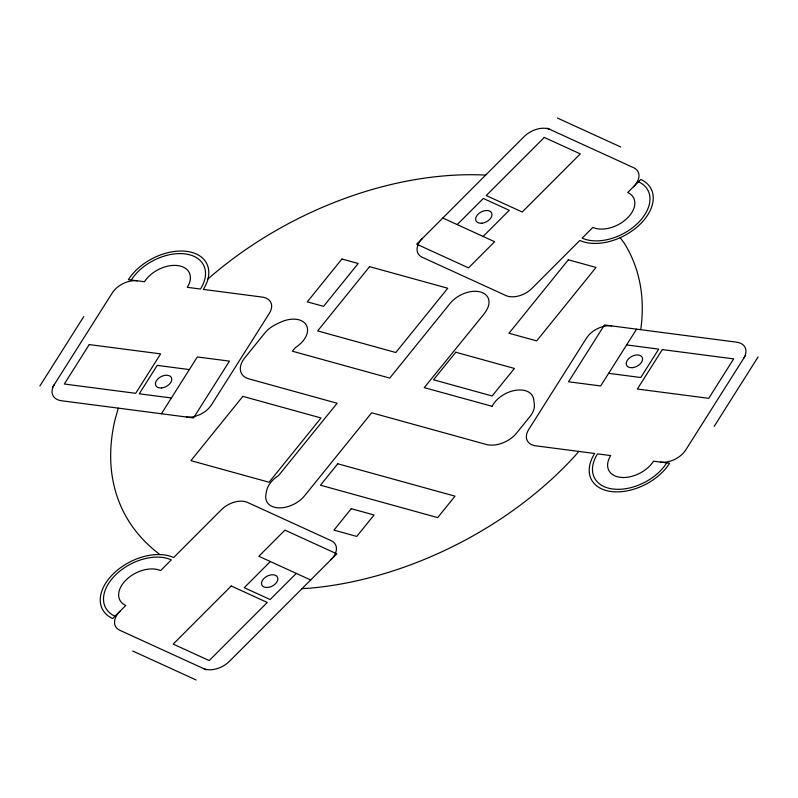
<?xml version="1.0" encoding="UTF-8"?>
<svg xmlns="http://www.w3.org/2000/svg" width="798" height="798" viewBox="0 0 798 798"><rect width="100%" height="100%" fill="white"/><g stroke="black" fill="none" stroke-linecap="round" stroke-linejoin="round"><path stroke-width="1.2" d="M640.654 329.684L640.954 327.998A284.278 181.206 -27.4 0 0 624.146 243.011L620.176 237.674M118.274 408.137L114.882 420.287A284.278 181.206 -27.4 0 0 158.164 553.204L159.75 554.57M39.9 385.973L83.81 316.537M52.389 387.599L112.269 292.916A19.681 12.549 -27.4 0 1 137.316 280.806M161.405 413.763L197.335 356.945L229.455 361.135L193.525 417.943L61.466 400.736A19.681 12.549 -27.4 0 1 54.384 384.446M636.595 329.155L600.665 385.963L568.545 381.773L604.475 324.966L736.534 342.172A19.681 12.549 -27.4 0 1 743.616 358.462M745.611 355.31L685.731 449.992A19.681 12.549 -27.4 0 1 660.684 462.102M714.19 426.371L758.1 356.935M578.799 451.429L574.889 455.987A284.278 181.206 -27.4 0 1 308.946 588.256L302.043 588.635M457.204 224.597L483.319 198.453L509.254 210.303L483.129 236.457M270.352 561.543L244.228 587.697L270.153 599.547L296.277 573.403M207.979 278.941L208.168 278.771A284.278 181.206 -27.4 0 1 483.379 174.981L485.613 175.161M626.62 344.936L658.739 349.115L640.774 377.524L608.655 373.334M189.345 369.574L157.226 365.384L139.261 393.793L171.38 397.983M557.373 118.024L620.744 146.992M547.209 128.189L633.632 167.7A19.681 12.549 -27.4 0 1 633.532 186.702M442.8 218.014L494.65 241.724L468.526 267.869L416.676 244.168L524.067 136.657A19.681 12.549 -27.4 0 1 550.091 129.505M310.681 579.986L258.831 556.276L284.956 530.131L336.806 553.832L229.415 661.343A19.681 12.549 -27.4 0 1 203.39 668.495M206.273 669.811L119.85 630.3A19.681 12.549 -27.4 0 1 119.949 611.298M132.737 651.008L196.108 679.976M638.47 181.764A42.424 27.042 -27.4 0 1 638.26 222.722A42.424 27.042 -27.4 0 1 582.161 238.133L592.894 227.38A26.244 16.728 -27.4 0 0 627.597 217.854A26.244 16.728 -27.4 0 0 627.727 192.518L640.794 179.44A45.925 29.277 -27.4 0 1 640.565 223.779A45.925 29.277 -27.4 0 1 579.837 240.457L531.947 288.397A19.681 12.549 -27.4 0 1 505.922 295.549L422.381 257.355A19.681 12.549 -27.4 0 1 422.481 238.353M666.749 462.89A42.424 27.042 -27.4 0 1 612.774 488.994A42.424 27.042 -27.4 0 1 597.512 453.872L610.719 455.588A26.244 16.728 -27.4 0 0 620.156 477.314A26.244 16.728 -27.4 0 0 653.542 461.174L669.612 463.259A45.925 29.277 -27.4 0 1 611.168 491.518A45.925 29.277 -27.4 0 1 594.66 453.493L535.767 445.823A19.681 12.549 -27.4 0 1 528.685 429.533L586.57 338.003A19.681 12.549 -27.4 0 1 611.617 325.893M115.012 616.236A42.424 27.042 -27.4 0 1 115.221 575.278A42.424 27.042 -27.4 0 1 171.321 559.867L160.578 570.62A26.244 16.728 -27.4 0 0 125.885 580.146A26.244 16.728 -27.4 0 0 125.755 605.483L112.688 618.56A45.925 29.277 -27.4 0 1 112.917 574.221A45.925 29.277 -27.4 0 1 173.645 557.543L221.535 509.603A19.681 12.549 -27.4 0 1 247.56 502.451L331.1 540.645A19.681 12.549 -27.4 0 1 331 559.647M131.251 280.018A42.424 27.042 -27.4 0 1 185.226 253.914A42.424 27.042 -27.4 0 1 200.488 289.036L187.281 287.32A26.244 16.728 -27.4 0 0 177.844 265.594A26.244 16.728 -27.4 0 0 144.458 281.734L128.388 279.649A45.925 29.277 -27.4 0 1 186.832 251.39A45.925 29.277 -27.4 0 1 203.34 289.415L262.233 297.085A19.681 12.549 -27.4 0 1 269.315 313.375L211.43 404.905A19.681 12.549 -27.4 0 1 186.383 417.015M492.117 406.312L424.257 387.638L482.351 316.058A61.626 39.282 -27.4 0 0 486.6 310.103A23.182 14.773 -27.4 0 0 478.92 291.619A23.182 14.773 -27.4 0 0 450.092 303.42L389.743 378.102L292.367 351.2L295.459 347.559A23.182 14.773 -27.4 0 0 306.183 324.856A23.182 14.773 -27.4 0 0 280.307 322.322L276.447 324.138A23.182 14.773 -27.4 0 0 264.776 333.085L244.737 357.883A23.182 14.773 -27.4 0 0 248.886 378.87L337.145 403.249L278.572 475.538A23.182 14.773 -27.4 0 0 266.592 490.93A78.673 50.144 -27.4 0 0 265.714 496.366A23.182 14.773 -27.4 0 0 280.068 507.867A23.182 14.773 -27.4 0 0 304.637 495.728L371.659 412.785L486.291 444.456A23.182 14.773 -27.4 0 0 516.665 433.005L530.022 416.476A23.182 14.773 -27.4 0 0 534.341 404.237L533.682 399.399A23.182 14.773 -27.4 0 0 515.368 390.342A23.182 14.773 -27.4 0 0 492.117 406.312M89.256 344.576L64.309 384.028L135.69 393.324L160.637 353.873L89.256 344.576M662.31 349.584L637.363 389.035L708.744 398.332L733.691 358.881L662.31 349.584M341.913 259.001L307.29 301.853L323.569 306.352L358.192 263.5L341.913 259.001M242.861 396.367L190.922 460.646L269.076 482.241L321.015 417.962L242.861 396.367M369.594 266.652L317.654 330.921L395.808 352.517L447.748 288.248L369.594 266.652M337.773 463.778L320.457 485.204L437.693 517.593L455.01 496.166L337.773 463.778M455.788 352.247L433.533 379.788L492.147 395.988L514.411 368.437L455.788 352.247M351.27 508.695L333.963 530.111L356.756 536.416L374.072 514.989L351.27 508.695M568.346 259.789L508.994 333.245L536.675 340.896L596.026 267.44L568.346 259.789M544.276 137.436L486.221 195.54L522.231 212.009L580.286 153.894L544.276 137.436M231.25 585.991L173.196 644.106L209.206 660.564L267.25 602.46L231.25 585.991M481.922 223.201A8.748 5.576 -27.4 0 0 491.638 212.986A8.748 5.576 -27.4 0 0 477.852 214.433A8.748 5.576 -27.4 0 0 481.922 223.201M632.405 367.659A8.748 5.576 -27.4 0 0 642.28 357.514A8.748 5.576 -27.4 0 0 628.545 358.791A8.748 5.576 -27.4 0 0 632.405 367.659M267.789 587.458A8.748 5.576 -27.4 0 0 277.514 577.243A8.748 5.576 -27.4 0 0 263.729 578.69A8.748 5.576 -27.4 0 0 267.789 587.458M161.585 387.928A8.748 5.576 -27.4 0 0 171.46 377.783A8.748 5.576 -27.4 0 0 157.725 379.06A8.748 5.576 -27.4 0 0 161.585 387.928"/></g></svg>
